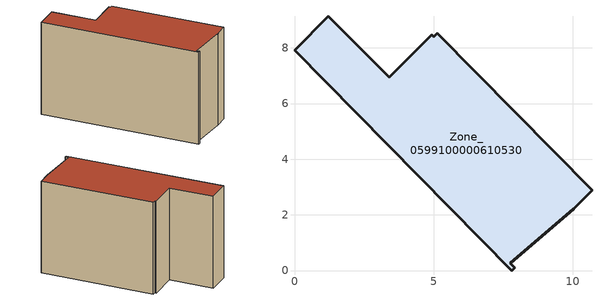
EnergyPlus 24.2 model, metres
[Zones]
Zone_0599100000610530
 floor ground (C_G): 4.92,8.46 5,8.39 5.13,8.52 10.69,2.89 10.02,2.22 7.75,0.27 7.91,0.1 7.81,0 0,7.92 1.21,9.13 3.41,6.94 z0
 wall outside (C_F): 1.21,9.13 0,7.92 7.81,0 7.91,0.1 7.75,0.27 10.02,2.22 10.69,2.89 5.13,8.52 5,8.39 4.92,8.46 3.41,6.94 1.21,9.13 z0:6.55
 roof outside (C_R): 5,8.39 4.92,8.46 3.41,6.94 1.21,9.13 0,7.92 7.81,0 7.91,0.1 7.75,0.27 10.02,2.22 10.69,2.89 5.13,8.52 z6.55
[BUILDING]
Pand.0599100000610530: North Axis=0; Terrain=City; Loads Convergence Tolerance Value=0.04; Temperature Convergence Tolerance Value=0.4; Solar Distribution=FullExterior; Maximum Number of Warmup Days=25; Minimum Number of Warmup Days=1
[Site:Location]
Rotterdam.The.Hague.AP_ZH_NLD Design_Conditions: Latitude=51.96; Longitude=4.45; Time Zone=1; Elevation=-4.5
[SITE:GROUNDTEMPERATURE:BUILDINGSURFACE]
18, 18, 18, 18, 18, 18, 18, 18, 18, 18, 18, 18
[MATERIAL] Thermal Absorptance=0.9; Solar Absorptance=0.7; Visible Absorptance=0.7
Name | Roughness | Thickness | Conductivity | Density | Specific Heat
G.TI.1946 | MediumSmooth | 0.15 | 1 | 540 | 1210
F.TI.1946 | Rough | 0.3 | 0.857143 | 1920 | 840
R.TI.1946 | MediumRough | 0.2 | 0.1 | 1500 | 1000
[CONSTRUCTION]
C_G: G.TI.1946
C_F: F.TI.1946
C_R: R.TI.1946
[ZONE]
Zone_0599100000610530: Type=1; Multiplier=1; Ceiling Height=Autocalculate; Volume=Autocalculate; Floor Area=autocalculate; Part of Total Floor Area=Yes
[ZONEINFILTRATION:DESIGNFLOWRATE]
Infil_Zone_0599100000610530: Zone or ZoneList or Space or SpaceList=Zone_0599100000610530; Schedule=AlwaysOn; Design Flow Rate Calculation Method=Flow/Area; Flow Rate per Floor Area=0.003; Constant Term Coefficient=1; Temperature Term Coefficient=0; Velocity Term Coefficient=0; Velocity Squared Term Coefficient=0
[HVACTEMPLATE:ZONE:IDEALLOADSAIRSYSTEM]
Zone_0599100000610530: Maximum Heating Supply Air Temperature=50; Minimum Cooling Supply Air Temperature=13; Maximum Heating Supply Air Humidity Ratio=0.0156; Minimum Cooling Supply Air Humidity Ratio=0.0077; Heating Limit=NoLimit; Cooling Limit=NoLimit; Dehumidification Control Type=ConstantSensibleHeatRatio; Cooling Sensible Heat Ratio=0.7; Dehumidification Setpoint=60; Humidification Control Type=None; Humidification Setpoint=30; Outdoor Air Method=None; Outdoor Air Flow Rate per Person=0.00944; Outdoor Air Flow Rate per Zone Floor Area=0; Outdoor Air Flow Rate per Zone=0; Demand Controlled Ventilation Type=None; Outdoor Air Economizer Type=NoEconomizer; Heat Recovery Type=None; Sensible Heat Recovery Effectiveness=0.7; Latent Heat Recovery Effectiveness=0.65
[ZONECONTROL:THERMOSTAT]
ThermostatControl_Zone_0599100000610530: Zone or ZoneList=Zone_0599100000610530; Control Type Schedule=DualSetpointControlType; Control 1=Thermostat_Zone_0599100000610530; Temperature Difference Between Cutout And Setpoint=0
[THERMOSTATSETPOINT:DUALSETPOINT]
Thermostat_Zone_0599100000610530: Heating Setpoint Temperature Schedule=HeatingSetpoint_Zone_0599100000610530; Cooling Setpoint Temperature Schedule=CoolingSetpoint_Zone_0599100000610530
[SCHEDULE:COMPACT]
HeatingSetpoint_Zone_0599100000610530: Through: 12/31, For: AllDays, Until: 24:00, 21
CoolingSetpoint_Zone_0599100000610530: Through: 12/31, For: AllDays, Until: 24:00, 24
DualSetpointControlType: Through: 12/31, For: AllDays, Until: 24:00, 4
AlwaysOn: Through: 12/31, For: AllDays, Until: 24:00, 1
